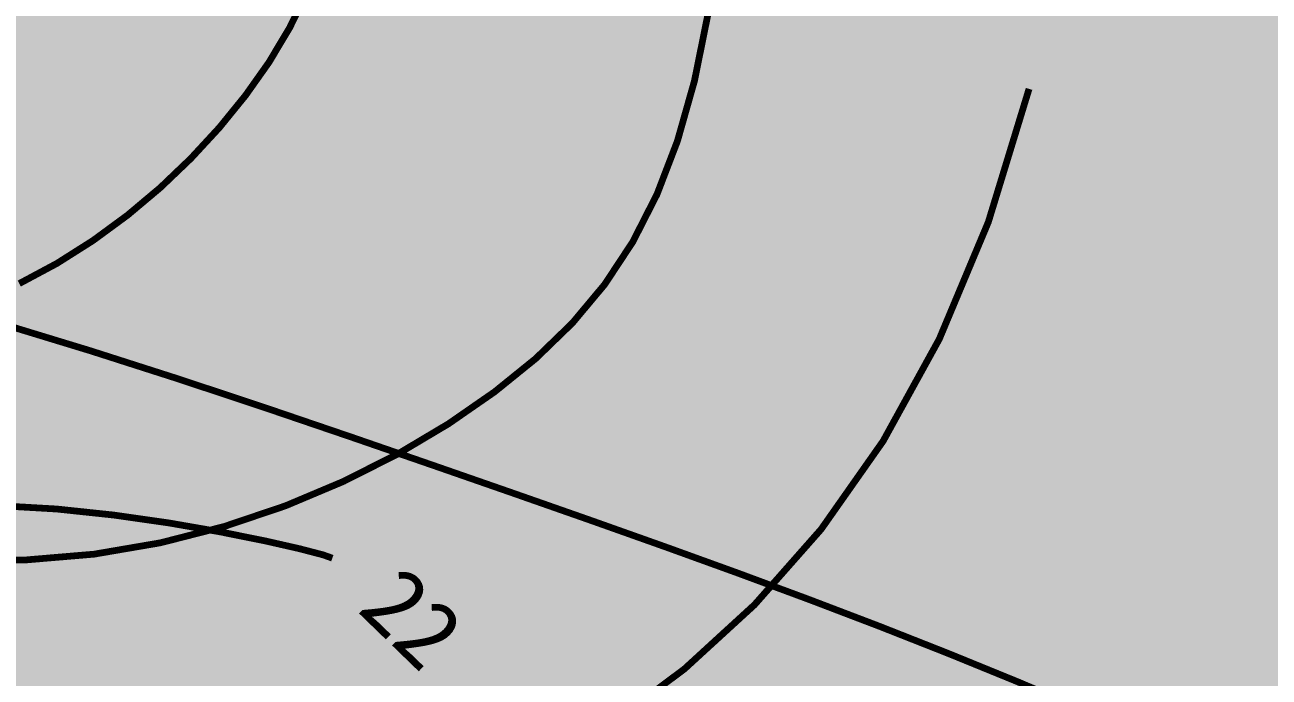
# Model space of a CAD drawing. Extents: x 13788 to 14373, y 59028 to 59855.
# Drawn here: x 14106.71 to 14152.83, y 59308.41 to 59332.59 of the extents above; entities that cross this region are included whole.
import ezdxf

# ---------------------------------------------------------------- set-up
doc = ezdxf.new("R2010")
doc.units = 0
doc.header["$LTSCALE"] = 0.5
doc.header["$MEASUREMENT"] = 0
for name, color, linetype in [('填色', 6, 'Continuous'), ('异常WL', 7, 'Continuous'), ('异常WT', 7, 'Continuous')]:
    doc.layers.add(name, color=color, linetype=linetype)
doc.styles.get("Standard").update_dxf_attribs({"font": ''})
doc.styles.get('Standard').set_extended_font_data('SimSun')

msp = doc.modelspace()

# ---------------------------------------------------------------- hatches: boundary and pattern name
at = {"layer": '填色', "true_color": 0xf5e173}
h = msp.add_hatch(color=41, dxfattribs=at)
h.paths.add_polyline_path([(14239.999, 59800.002), (13799.999, 59800.002), (13799.999, 59040.002), (14239.999, 59040.002)])
h.paths.add_polyline_path([(14090.685, 59568.548), (14090.638, 59568.658), (14090.592, 59568.768), (14090.546, 59568.878), (14090.5, 59568.986), (14090.454, 59569.095), (14090.409, 59569.202), (14090.364, 59569.309), (14090.319, 59569.414), (14090.275, 59569.519), (14090.231, 59569.623), (14090.187, 59569.726), (14090.144, 59569.828), (14090.101, 59569.929), (14090.058, 59570.028), (14090.016, 59570.127), (14089.975, 59570.224), (14089.934, 59570.32), (14089.893, 59570.415), (14089.853, 59570.508), (14089.814, 59570.6), (14089.775, 59570.69), (14089.736, 59570.779), (14089.699, 59570.866), (14089.662, 59570.952), (14089.625, 59571.036), (14089.589, 59571.118), (14089.554, 59571.198), (14089.52, 59571.277), (14089.486, 59571.354), (14089.486, 59571.354), (14089.721, 59570.818), (14090.262, 59569.55), (14090.726, 59568.451), (14090.726, 59568.451), (14090.726, 59568.451)], flags=16)

# ---------------------------------------------------------------- linework, layer by layer
at = {"layer": '异常WL', "color": 90, "const_width": 0.25}
msp.add_lwpolyline([(14114.187, 59365.963), (14115.525, 59363.341), (14116.613, 59360.524), (14117.468, 59357.578), (14118.112, 59354.573), (14118.562, 59351.574), (14118.84, 59348.649), (14118.963, 59345.866), (14118.951, 59343.292), (14118.822, 59340.979), (14118.58, 59338.911), (14118.227, 59337.06), (14117.766, 59335.393), (14117.199, 59333.882), (14116.529, 59332.496), (14115.757, 59331.204), (14114.887, 59329.975), (14113.922, 59328.788), (14112.867, 59327.645), (14111.73, 59326.558), (14110.518, 59325.539), (14109.238, 59324.599), (14107.897, 59323.749), (14106.503, 59323.002)], dxfattribs=at)
at = {"layer": '异常WL', "color": 210, "const_width": 0.25}
msp.add_lwpolyline([(14132.035, 59333.022), (14131.527, 59330.512), (14130.897, 59328.286), (14130.139, 59326.309), (14129.242, 59324.548), (14128.2, 59322.969), (14127.003, 59321.538), (14125.644, 59320.221), (14124.114, 59318.983), (14122.409, 59317.802), (14120.54, 59316.689), (14118.522, 59315.669), (14116.371, 59314.763), (14114.102, 59313.997), (14111.731, 59313.391), (14109.273, 59312.97), (14106.743, 59312.756), (14104.16, 59312.765)], dxfattribs=at)
at = {"layer": '异常WL', "const_width": 0.25}
msp.add_lwpolyline([(14143.93, 59330.22), (14142.42, 59325.281), (14140.602, 59320.943), (14138.521, 59317.162), (14136.223, 59313.893), (14133.752, 59311.092), (14131.155, 59308.713), (14128.475, 59306.713), (14125.759, 59305.048), (14123.044, 59303.675), (14120.341, 59302.572), (14117.652, 59301.717), (14114.98, 59301.091), (14112.327, 59300.672), (14109.697, 59300.442), (14107.092, 59300.379), (14104.516, 59300.463)], dxfattribs=at)
at = {"layer": '异常WL', "color": 10, "const_width": 0.25}
msp.add_lwpolyline([(14105.854, 59321.512), (14109.147, 59320.508), (14112.419, 59319.46), (14115.647, 59318.388), (14118.807, 59317.312), (14121.875, 59316.252), (14124.833, 59315.223), (14127.691, 59314.221), (14130.461, 59313.237), (14133.158, 59312.261), (14135.795, 59311.283), (14138.387, 59310.295), (14140.948, 59309.285), (14143.493, 59308.246), (14146.029, 59307.172), (14148.547, 59306.075), (14151.034, 59304.972), (14153.474, 59303.88)], dxfattribs=at)
at = {"layer": '异常WL', "color": 14, "true_color": 0xaf0000, "const_width": 0.25}
msp.add_lwpolyline([(14105.789, 59314.766), (14107.892, 59314.644), (14110.015, 59314.419), (14112.065, 59314.125), (14113.955, 59313.796), (14115.594, 59313.467), (14116.892, 59313.172), (14117.759, 59312.946), (14118.106, 59312.822)], dxfattribs=at)

# ---------------------------------------------------------------- texts
at = {"layer": '异常WT', "color": 14, "true_color": 0xaf0000, "insert": (14118.984, 59310.882), "char_height": 2.5, "width": 4, "attachment_point": 7, "rotation": 315.8814}
msp.add_mtext('\\A1;22', dxfattribs=at)

doc.saveas('drawing.dxf')
